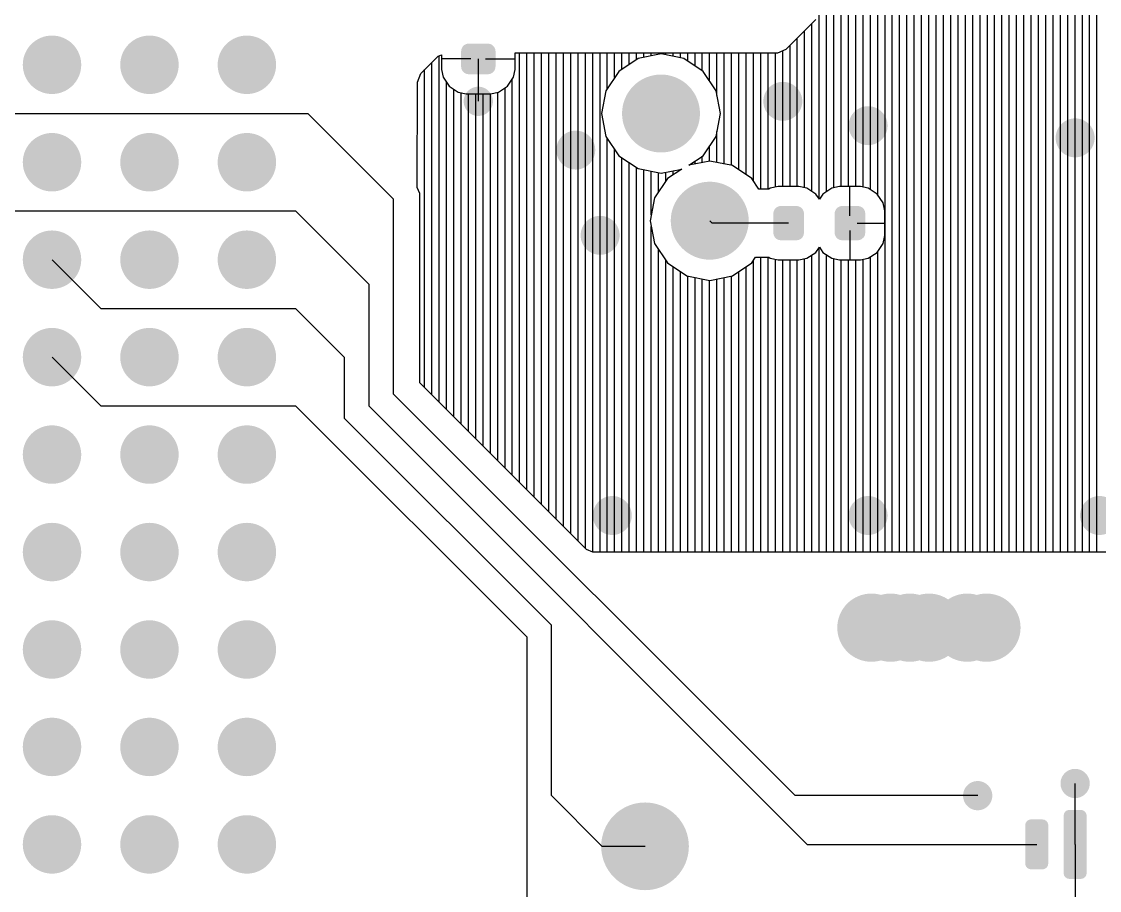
# Model space of a CAD drawing. Extents: x 295 to 953, y 10 to 290.
# Drawn here: x 517.11 to 563.47, y 163.42 to 200.79 of the extents above; entities that cross this region are included whole.
import ezdxf

# ---------------------------------------------------------------- set-up
doc = ezdxf.new("R2010")
doc.units = 0
doc.header["$LTSCALE"] = 5
doc.header["$MEASUREMENT"] = 0
doc.layers.get('0').update_dxf_attribs({"linetype": 'CONTINUOUS', "lineweight": 25})
doc.layers.add('DV-INT-A3_BOT', color=7, linetype='CONTINUOUS')

msp = doc.modelspace()

# ---------------------------------------------------------------- linework, layer by layer
for points, const_width in [([(519.044, 198.932, -1), (517.787, 198.932, -1)], 1.257), ([(523.235, 198.932, -1), (521.978, 198.932, -1)], 1.257), ([(527.426, 198.932, -1), (526.169, 198.932, -1)], 1.257), ([(545.447, 196.837, -1), (543.771, 196.837, -1)], 1.676), ([(537.065, 197.361, -1), (536.436, 197.361, -1)], 0.629), ([(550.267, 197.361, -1), (549.429, 197.361, -1)], 0.838), ([(553.934, 196.313, -1), (553.096, 196.313, -1)], 0.838), ([(562.84, 195.789, -1), (562.002, 195.789, -1)], 0.838), ([(519.044, 194.741, -1), (517.787, 194.741, -1)], 1.257), ([(523.235, 194.741, -1), (521.978, 194.741, -1)], 1.257), ([(527.426, 194.741, -1), (526.169, 194.741, -1)], 1.257), ([(541.361, 195.265, -1), (540.523, 195.265, -1)], 0.838), ([(547.543, 192.227, -1), (545.866, 192.227, -1)], 1.676), ([(542.409, 191.598, -1), (541.57, 191.598, -1)], 0.838), ([(519.044, 190.55, -1), (517.787, 190.55, -1)], 1.257), ([(523.235, 190.55, -1), (521.978, 190.55, -1)], 1.257), ([(527.426, 190.55, -1), (526.169, 190.55, -1)], 1.257), ([(519.044, 186.359, -1), (517.787, 186.359, -1)], 1.257), ([(523.235, 186.359, -1), (521.978, 186.359, -1)], 1.257), ([(527.426, 186.359, -1), (526.169, 186.359, -1)], 1.257), ([(519.044, 182.168, -1), (517.787, 182.168, -1)], 1.257), ([(523.235, 182.168, -1), (521.978, 182.168, -1)], 1.257), ([(527.426, 182.168, -1), (526.169, 182.168, -1)], 1.257), ([(542.933, 179.549, -1), (542.094, 179.549, -1)], 0.838), ([(553.934, 179.549, -1), (553.096, 179.549, -1)], 0.838), ([(563.888, 179.549, -1), (563.049, 179.549, -1)], 0.838), ([(519.044, 177.977, -1), (517.787, 177.977, -1)], 1.257), ([(523.235, 177.977, -1), (521.978, 177.977, -1)], 1.257), ([(527.426, 177.977, -1), (526.169, 177.977, -1)], 1.257), ([(554.391, 174.725, -1), (552.924, 174.725, -1)], 1.467), ([(555.216, 174.725, -1), (553.749, 174.725, -1)], 1.467), ([(556.042, 174.725, -1), (554.575, 174.725, -1)], 1.467), ([(556.868, 174.725, -1), (555.401, 174.725, -1)], 1.467), ([(558.515, 174.725, -1), (557.048, 174.725, -1)], 1.467), ([(559.34, 174.725, -1), (557.873, 174.725, -1)], 1.467), ([(519.044, 173.786, -1), (517.787, 173.786, -1)], 1.257), ([(523.235, 173.786, -1), (521.978, 173.786, -1)], 1.257), ([(527.426, 173.786, -1), (526.169, 173.786, -1)], 1.257), ([(519.044, 169.595, -1), (517.787, 169.595, -1)], 1.257), ([(523.235, 169.595, -1), (521.978, 169.595, -1)], 1.257), ([(527.426, 169.595, -1), (526.169, 169.595, -1)], 1.257), ([(562.735, 168.024, -1), (562.106, 168.024, -1)], 0.629), ([(558.544, 167.5, -1), (557.915, 167.5, -1)], 0.629), ([(544.865, 165.321, -1), (542.979, 165.321, -1)], 1.886), ([(519.044, 165.404, -1), (517.787, 165.404, -1)], 1.257), ([(523.235, 165.404, -1), (521.978, 165.404, -1)], 1.257), ([(527.426, 165.404, -1), (526.169, 165.404, -1)], 1.257)]:
    msp.add_lwpolyline(points, format="xyb", close=True, dxfattribs=dict(const_width=const_width))
for points in [[(537.347, 199.784), (537.267, 199.827), (536.151, 199.784), (536.238, 199.827)], [(537.267, 199.827), (537.247, 199.83), (536.238, 199.827), (536.245, 199.83)], [(537.247, 199.83), (537.164, 199.844), (536.245, 199.83), (536.338, 199.844)], [(537.493, 198.853), (537.493, 199.515), (536.009, 198.853), (536.009, 199.515)], [(537.491, 199.515), (537.477, 199.608), (536.011, 199.515), (536.026, 199.608)], [(537.477, 199.608), (537.472, 199.618), (536.026, 199.608), (536.028, 199.618)], [(537.472, 199.618), (537.432, 199.702), (536.028, 199.618), (536.071, 199.702)], [(537.432, 199.702), (537.423, 199.711), (536.071, 199.702), (536.076, 199.711)], [(537.423, 199.711), (537.359, 199.778), (536.076, 199.711), (536.144, 199.778)], [(537.359, 199.778), (537.347, 199.784), (536.144, 199.778), (536.151, 199.784)], [(537.476, 198.76), (537.491, 198.853), (536.024, 198.76), (536.011, 198.853)], [(537.474, 198.749), (537.476, 198.76), (536.029, 198.749), (536.024, 198.76)], [(537.43, 198.665), (537.474, 198.749), (536.07, 198.665), (536.029, 198.749)], [(537.426, 198.656), (537.43, 198.665), (536.078, 198.656), (536.07, 198.665)], [(537.357, 198.59), (537.426, 198.656), (536.142, 198.59), (536.078, 198.656)], [(537.351, 198.583), (537.357, 198.59), (536.154, 198.583), (536.142, 198.59)], [(537.263, 198.541), (537.351, 198.583), (536.235, 198.541), (536.154, 198.583)], [(537.256, 198.538), (537.263, 198.541), (536.255, 198.538), (536.235, 198.541)], [(537.164, 198.524), (537.256, 198.538), (536.338, 198.524), (536.255, 198.538)], [(550.43, 192.861), (550.43, 192.864), (549.768, 192.861), (549.768, 192.864)], [(553.066, 192.861), (553.066, 192.864), (552.404, 192.861), (552.404, 192.864)], [(550.759, 192.535), (550.745, 192.627), (549.439, 192.535), (549.455, 192.627)], [(550.759, 192.533), (550.759, 192.535), (549.439, 192.533), (549.439, 192.535)], [(550.759, 191.711), (550.759, 192.533), (549.439, 191.711), (549.439, 192.533)], [(550.745, 192.627), (550.74, 192.638), (549.455, 192.627), (549.457, 192.638)], [(550.74, 192.638), (550.699, 192.721), (549.457, 192.638), (549.501, 192.721)], [(550.699, 192.721), (550.69, 192.73), (549.501, 192.721), (549.506, 192.73)], [(550.69, 192.73), (550.626, 192.796), (549.506, 192.73), (549.574, 192.796)], [(550.626, 192.796), (550.613, 192.803), (549.574, 192.796), (549.581, 192.803)], [(550.613, 192.803), (550.534, 192.844), (549.581, 192.803), (549.669, 192.844)], [(550.534, 192.844), (550.512, 192.848), (549.669, 192.844), (549.676, 192.848)], [(550.512, 192.848), (550.43, 192.861), (549.676, 192.848), (549.768, 192.861)], [(553.395, 192.535), (553.381, 192.627), (552.075, 192.535), (552.091, 192.627)], [(553.395, 192.533), (553.395, 192.535), (552.075, 192.533), (552.075, 192.535)], [(553.395, 191.711), (553.395, 192.533), (552.075, 191.711), (552.075, 192.533)], [(553.381, 192.627), (553.376, 192.638), (552.091, 192.627), (552.093, 192.638)], [(553.376, 192.638), (553.336, 192.721), (552.093, 192.638), (552.137, 192.721)], [(553.336, 192.721), (553.326, 192.73), (552.137, 192.721), (552.142, 192.73)], [(553.326, 192.73), (553.263, 192.796), (552.142, 192.73), (552.21, 192.796)], [(553.263, 192.796), (553.25, 192.803), (552.21, 192.796), (552.217, 192.803)], [(553.25, 192.803), (553.17, 192.844), (552.217, 192.803), (552.305, 192.844)], [(553.17, 192.844), (553.148, 192.848), (552.305, 192.844), (552.312, 192.848)], [(553.148, 192.848), (553.066, 192.861), (552.312, 192.848), (552.404, 192.861)], [(550.759, 191.709), (550.759, 191.711), (549.439, 191.709), (549.439, 191.711)], [(550.744, 191.617), (550.759, 191.709), (549.453, 191.617), (549.439, 191.709)], [(550.742, 191.606), (550.744, 191.617), (549.458, 191.606), (549.453, 191.617)], [(550.698, 191.523), (550.742, 191.606), (549.499, 191.523), (549.458, 191.606)], [(550.693, 191.513), (550.698, 191.523), (549.508, 191.513), (549.499, 191.523)], [(550.624, 191.448), (550.693, 191.513), (549.572, 191.448), (549.508, 191.513)], [(553.395, 191.709), (553.395, 191.711), (552.075, 191.709), (552.075, 191.711)], [(553.38, 191.617), (553.395, 191.709), (552.089, 191.617), (552.075, 191.709)], [(553.378, 191.606), (553.38, 191.617), (552.095, 191.606), (552.089, 191.617)], [(553.334, 191.523), (553.378, 191.606), (552.135, 191.523), (552.095, 191.606)], [(553.329, 191.513), (553.334, 191.523), (552.144, 191.513), (552.135, 191.523)], [(553.26, 191.448), (553.329, 191.513), (552.208, 191.448), (552.144, 191.513)], [(550.617, 191.441), (550.624, 191.448), (549.585, 191.441), (549.572, 191.448)], [(550.53, 191.4), (550.617, 191.441), (549.665, 191.4), (549.585, 191.441)], [(550.522, 191.396), (550.53, 191.4), (549.686, 191.396), (549.665, 191.4)], [(550.43, 191.383), (550.522, 191.396), (549.768, 191.383), (549.686, 191.396)], [(550.43, 191.38), (550.43, 191.383), (549.768, 191.38), (549.768, 191.383)], [(553.253, 191.441), (553.26, 191.448), (552.221, 191.441), (552.208, 191.448)], [(553.166, 191.4), (553.253, 191.441), (552.301, 191.4), (552.221, 191.441)], [(553.159, 191.396), (553.166, 191.4), (552.322, 191.396), (552.301, 191.4)], [(553.066, 191.383), (553.159, 191.396), (552.404, 191.383), (552.322, 191.396)], [(553.066, 191.38), (553.066, 191.383), (552.404, 191.38), (552.404, 191.383)], [(561.183, 166.413), (561.121, 166.451), (560.361, 166.413), (560.411, 166.451)], [(561.121, 166.451), (561.106, 166.461), (560.411, 166.451), (560.445, 166.461)], [(561.106, 166.461), (561.023, 166.476), (560.445, 166.461), (560.499, 166.476)], [(561.023, 166.476), (561.017, 166.477), (560.499, 166.476), (560.522, 166.477)], [(562.915, 166.643), (562.914, 166.664), (561.926, 166.643), (561.93, 166.664)], [(562.915, 166.641), (562.915, 166.643), (561.926, 166.641), (561.926, 166.643)], [(562.915, 164.168), (562.915, 166.641), (561.926, 164.168), (561.926, 166.641)], [(562.914, 166.664), (562.895, 166.732), (561.93, 166.664), (561.943, 166.732)], [(562.895, 166.732), (562.889, 166.751), (561.943, 166.732), (561.955, 166.751)], [(562.889, 166.751), (562.845, 166.809), (561.955, 166.751), (561.991, 166.809)], [(562.845, 166.809), (562.834, 166.823), (561.991, 166.809), (562.011, 166.823)], [(562.834, 166.823), (562.77, 166.863), (562.011, 166.823), (562.064, 166.863)], [(562.77, 166.863), (562.757, 166.871), (562.064, 166.863), (562.091, 166.871)], [(562.757, 166.871), (562.668, 166.887), (562.091, 166.871), (562.15, 166.887)], [(562.668, 166.887), (562.668, 166.888), (562.15, 166.887), (562.151, 166.888)], [(562.668, 166.888), (562.668, 166.889), (562.151, 166.888), (562.173, 166.889)], [(562.668, 166.889), (562.668, 166.89), (562.173, 166.889), (562.173, 166.89)], [(561.264, 166.23), (561.263, 166.254), (560.275, 166.23), (560.279, 166.254)], [(561.264, 164.579), (561.264, 166.23), (560.275, 164.579), (560.275, 166.23)], [(561.263, 166.254), (561.244, 166.319), (560.279, 166.254), (560.292, 166.319)], [(561.244, 166.319), (561.238, 166.341), (560.292, 166.319), (560.305, 166.341)], [(561.238, 166.341), (561.196, 166.396), (560.305, 166.341), (560.339, 166.396)], [(561.196, 166.396), (561.183, 166.413), (560.339, 166.396), (560.361, 166.413)], [(561.26, 164.555), (561.264, 164.579), (560.276, 164.555), (560.275, 164.579)], [(561.247, 164.49), (561.26, 164.555), (560.295, 164.49), (560.276, 164.555)], [(561.234, 164.468), (561.247, 164.49), (560.301, 164.468), (560.295, 164.49)], [(561.2, 164.412), (561.234, 164.468), (560.343, 164.412), (560.301, 164.468)], [(561.178, 164.396), (561.2, 164.412), (560.356, 164.396), (560.343, 164.412)], [(561.127, 164.358), (561.178, 164.396), (560.418, 164.358), (560.356, 164.396)], [(561.094, 164.348), (561.127, 164.358), (560.433, 164.348), (560.418, 164.358)], [(561.04, 164.333), (561.094, 164.348), (560.516, 164.333), (560.433, 164.348)], [(561.017, 164.331), (561.04, 164.333), (560.522, 164.331), (560.516, 164.333)], [(562.915, 164.166), (562.915, 164.168), (561.926, 164.166), (561.926, 164.168)], [(562.911, 164.144), (562.915, 164.166), (561.927, 164.144), (561.926, 164.166)], [(562.898, 164.077), (562.911, 164.144), (561.946, 164.077), (561.927, 164.144)], [(562.885, 164.056), (562.898, 164.077), (561.952, 164.056), (561.946, 164.077)], [(562.849, 164), (562.885, 164.056), (561.995, 164), (561.952, 164.056)], [(562.827, 163.984), (562.849, 164), (562.007, 163.984), (561.995, 164)], [(562.776, 163.946), (562.827, 163.984), (562.069, 163.946), (562.007, 163.984)], [(562.741, 163.937), (562.776, 163.946), (562.084, 163.937), (562.069, 163.946)], [(562.689, 163.922), (562.741, 163.937), (562.162, 163.922), (562.084, 163.937)], [(562.668, 163.921), (562.689, 163.922), (562.167, 163.921), (562.162, 163.922)], [(562.668, 163.92), (562.668, 163.921), (562.173, 163.92), (562.167, 163.921)], [(562.668, 163.919), (562.668, 163.92), (562.173, 163.919), (562.173, 163.92)]]:
    msp.add_solid(points)
at = {"layer": 'DV-INT-A3_BOT'}
for p, q in [((560.216, 177.973), (560.216, 219.887)), ((560.531, 177.977), (560.531, 219.887)), ((560.845, 177.977), (560.845, 219.887)), ((561.159, 177.977), (561.159, 219.887)), ((561.474, 177.977), (561.474, 219.887)), ((561.788, 177.977), (561.788, 219.887)), ((562.102, 177.977), (562.102, 219.887)), ((562.416, 177.977), (562.416, 219.887)), ((562.731, 177.977), (562.731, 219.887)), ((563.045, 177.977), (563.045, 219.887)), ((563.359, 177.977), (563.359, 219.887)), ((559.902, 177.973), (559.902, 212.717)), ((554.244, 177.973), (554.244, 212)), ((554.558, 177.973), (554.558, 211.958)), ((554.873, 177.973), (554.873, 211.958)), ((558.645, 177.973), (558.645, 211.958)), ((558.959, 177.973), (558.959, 211.979)), ((559.273, 177.973), (559.273, 212.067)), ((559.588, 177.973), (559.588, 212.281)), ((558.33, 177.973), (558.33, 209.46)), ((555.187, 177.973), (555.187, 208.89)), ((558.016, 177.973), (558.016, 208.731)), ((555.501, 177.973), (555.501, 208.563)), ((555.816, 177.973), (555.816, 208.383)), ((556.13, 177.973), (556.13, 208.324)), ((556.444, 177.973), (556.444, 208.324)), ((556.759, 177.973), (556.759, 208.324)), ((557.073, 177.973), (557.073, 208.324)), ((557.387, 177.973), (557.387, 208.362)), ((557.702, 177.973), (557.702, 208.492)), ((553.615, 193.568), (553.615, 205.395)), ((553.93, 193.342), (553.93, 205.78)), ((551.729, 193.484), (551.729, 205.114)), ((552.044, 193.652), (552.044, 205.114)), ((552.358, 193.702), (552.358, 205.114)), ((552.672, 193.702), (552.672, 205.114)), ((552.987, 193.702), (552.987, 205.122)), ((553.301, 193.677), (553.301, 205.185)), ((551.415, 193.153), (551.415, 201.242)), ((549.999, 199.607), (551.264, 200.873)), ((550.786, 193.652), (550.786, 200.395)), ((551.101, 193.484), (551.101, 200.709)), ((550.472, 193.702), (550.472, 200.081)), ((535.024, 199.301), (535.167, 199.36)), ((535.167, 199.36), (535.167, 198.735)), ((538.331, 198.735), (538.331, 199.452)), ((538.331, 199.452), (549.63, 199.452)), ((538.528, 180.966), (538.528, 199.452)), ((538.842, 180.651), (538.842, 199.452)), ((539.156, 180.337), (539.156, 199.452)), ((539.471, 180.023), (539.471, 199.452)), ((539.785, 179.708), (539.785, 199.452)), ((540.099, 179.394), (540.099, 199.452)), ((540.414, 179.08), (540.414, 199.452)), ((540.728, 178.765), (540.728, 199.452)), ((541.042, 178.451), (541.042, 199.452)), ((541.357, 178.137), (541.357, 199.452)), ((541.671, 177.977), (541.671, 199.452)), ((541.985, 177.973), (541.985, 199.452)), ((542.3, 197.91), (542.3, 199.452)), ((542.614, 198.383), (542.614, 199.452)), ((542.928, 198.74), (542.928, 199.452)), ((543.243, 198.949), (543.243, 199.452)), ((543.557, 199.159), (543.557, 199.452)), ((544.609, 199.398), (543.624, 199.205)), ((543.871, 199.251), (543.871, 199.452)), ((544.186, 199.314), (544.186, 199.452)), ((544.5, 199.377), (544.5, 199.452)), ((545.59, 199.205), (544.609, 199.398)), ((544.814, 199.356), (544.814, 199.452)), ((545.129, 199.293), (545.129, 199.452)), ((545.443, 199.23), (545.443, 199.452)), ((545.757, 199.087), (545.757, 199.452)), ((546.072, 198.878), (546.072, 199.452)), ((546.386, 198.668), (546.386, 199.452)), ((546.7, 198.224), (546.7, 199.452)), ((547.015, 197.608), (547.015, 199.452)), ((547.329, 194.662), (547.329, 199.452)), ((547.643, 194.599), (547.643, 199.452)), ((547.958, 194.41), (547.958, 199.452)), ((548.272, 194.201), (548.272, 199.452)), ((548.586, 193.928), (548.586, 199.452)), ((548.901, 193.589), (548.901, 199.452)), ((549.215, 193.589), (549.215, 199.452)), ((549.529, 193.677), (549.529, 199.452)), ((549.63, 199.452), (549.999, 199.607)), ((549.843, 193.702), (549.843, 199.544)), ((550.158, 193.702), (550.158, 199.766)), ((534.282, 198.559), (535.024, 199.301)), ((534.756, 184.737), (534.756, 199.037)), ((535.07, 184.423), (535.07, 199.322)), ((536.436, 199.184), (535.167, 199.184)), ((536.751, 199.184), (536.751, 197.361)), ((537.065, 199.184), (538.331, 199.184)), ((543.624, 199.205), (542.794, 198.647)), ((546.419, 198.647), (545.59, 199.205)), ((534.131, 198.191), (534.282, 198.559)), ((534.442, 185.052), (534.442, 198.723)), ((535.167, 198.735), (535.238, 198.396)), ((536.751, 198.869), (536.751, 197.683)), ((538.26, 198.396), (538.331, 198.735)), ((542.794, 198.647), (542.237, 197.818)), ((546.977, 197.818), (546.419, 198.647)), ((534.127, 193.652), (534.131, 198.191)), ((535.238, 198.396), (535.493, 198.01)), ((535.385, 184.109), (535.385, 198.17)), ((535.493, 198.01), (535.879, 197.75)), ((537.618, 197.75), (538.004, 198.01)), ((538.004, 198.01), (538.26, 198.396)), ((538.213, 181.28), (538.213, 198.329)), ((535.699, 183.794), (535.699, 197.872)), ((535.879, 197.75), (536.223, 197.683)), ((536.013, 183.48), (536.013, 197.725)), ((536.223, 197.683), (537.275, 197.683)), ((536.328, 183.166), (536.328, 197.683)), ((536.642, 182.851), (536.642, 197.683)), ((536.956, 182.537), (536.956, 197.683)), ((537.27, 182.223), (537.27, 197.683)), ((537.275, 197.683), (537.618, 197.75)), ((537.585, 181.908), (537.585, 197.746)), ((537.899, 181.594), (537.899, 197.943)), ((542.237, 197.818), (542.044, 196.837)), ((547.17, 196.837), (546.977, 197.818)), ((513.176, 196.837), (529.417, 196.837)), ((529.417, 196.837), (533.084, 193.17)), ((542.044, 196.837), (542.237, 195.852)), ((546.977, 195.852), (547.17, 196.837)), ((542.237, 195.852), (542.794, 195.022)), ((542.3, 177.973), (542.3, 195.76)), ((546.419, 195.022), (546.977, 195.852)), ((547.015, 194.725), (547.015, 196.062)), ((542.614, 177.973), (542.614, 195.286)), ((546.7, 194.787), (546.7, 195.445)), ((542.794, 195.022), (543.624, 194.465)), ((542.928, 177.973), (542.928, 194.93)), ((543.243, 177.973), (543.243, 194.72)), ((545.803, 194.611), (546.419, 195.022)), ((546.704, 194.787), (545.803, 194.611)), ((546.072, 194.662), (546.072, 194.792)), ((546.386, 194.725), (546.386, 195.001)), ((547.685, 194.595), (546.704, 194.787)), ((543.557, 177.973), (543.557, 194.511)), ((543.624, 194.465), (544.609, 194.272)), ((543.871, 177.973), (543.871, 194.419)), ((544.186, 192.474), (544.186, 194.356)), ((544.5, 193.459), (544.5, 194.293)), ((544.609, 194.272), (545.506, 194.448)), ((544.814, 193.928), (544.814, 194.314)), ((545.506, 194.448), (544.89, 194.037)), ((545.129, 194.201), (545.129, 194.377)), ((545.443, 194.41), (545.443, 194.44)), ((548.515, 194.037), (547.685, 194.595)), ((544.89, 194.037), (544.332, 193.207)), ((548.817, 193.589), (548.515, 194.037)), ((534.236, 193.396), (534.127, 193.652)), ((534.236, 185.274), (534.236, 193.396)), ((549.244, 193.589), (548.817, 193.589)), ((549.311, 193.631), (549.244, 193.589)), ((549.651, 193.702), (549.311, 193.631)), ((550.543, 193.702), (549.651, 193.702)), ((550.883, 193.631), (550.543, 193.702)), ((551.268, 193.375), (550.883, 193.631)), ((551.419, 193.153), (551.268, 193.375)), ((551.566, 193.375), (551.419, 193.153)), ((551.952, 193.631), (551.566, 193.375)), ((552.291, 193.702), (551.952, 193.631)), ((553.184, 193.702), (552.291, 193.702)), ((552.735, 192.436), (552.735, 193.702)), ((553.523, 193.631), (553.184, 193.702)), ((553.909, 193.375), (553.523, 193.631)), ((554.169, 192.989), (553.909, 193.375)), ((533.084, 193.17), (533.084, 184.788)), ((544.332, 193.207), (544.14, 192.227)), ((554.236, 192.646), (554.169, 192.989)), ((516.32, 192.646), (528.893, 192.646)), ((528.893, 192.646), (532.036, 189.503)), ((554.236, 191.594), (554.236, 192.646)), ((544.14, 192.227), (544.332, 191.242)), ((544.186, 177.973), (544.186, 191.975)), ((546.809, 192.122), (546.704, 192.227)), ((550.099, 192.122), (546.809, 192.122)), ((553.05, 192.122), (554.236, 192.122)), ((552.735, 191.808), (552.735, 190.538)), ((554.169, 191.25), (554.236, 191.594)), ((544.332, 191.242), (544.89, 190.412)), ((551.268, 190.865), (551.419, 191.087)), ((551.415, 177.973), (551.415, 191.087)), ((551.419, 191.087), (551.566, 190.865)), ((553.909, 190.865), (554.169, 191.25)), ((518.415, 190.55), (520.511, 188.455)), ((544.5, 177.973), (544.5, 190.99)), ((548.515, 190.412), (548.678, 190.655)), ((548.678, 190.655), (549.244, 190.655)), ((548.901, 177.973), (548.901, 190.655)), ((549.215, 177.973), (549.215, 190.655)), ((549.244, 190.655), (549.311, 190.609)), ((549.311, 190.609), (549.651, 190.538)), ((549.529, 177.973), (549.529, 190.563)), ((550.543, 190.538), (550.883, 190.609)), ((550.786, 177.973), (550.786, 190.588)), ((550.883, 190.609), (551.268, 190.865)), ((551.101, 177.973), (551.101, 190.756)), ((551.566, 190.865), (551.952, 190.609)), ((551.729, 177.973), (551.729, 190.756)), ((551.952, 190.609), (552.291, 190.538)), ((552.044, 177.973), (552.044, 190.588)), ((553.184, 190.538), (553.523, 190.609)), ((553.301, 177.973), (553.301, 190.563)), ((553.523, 190.609), (553.909, 190.865)), ((553.615, 177.973), (553.615, 190.672)), ((553.93, 177.973), (553.93, 190.898)), ((544.814, 177.973), (544.814, 190.521)), ((544.89, 190.412), (545.72, 189.855)), ((545.129, 177.973), (545.129, 190.249)), ((547.685, 189.855), (548.515, 190.412)), ((548.272, 177.973), (548.272, 190.249)), ((548.586, 177.973), (548.586, 190.521)), ((549.651, 190.538), (550.543, 190.538)), ((549.843, 177.973), (549.843, 190.538)), ((550.158, 177.973), (550.158, 190.538)), ((550.472, 177.973), (550.472, 190.538)), ((552.291, 190.538), (553.184, 190.538)), ((552.358, 177.973), (552.358, 190.538)), ((552.672, 177.973), (552.672, 190.538)), ((552.987, 177.973), (552.987, 190.538)), ((545.443, 177.973), (545.443, 190.039)), ((545.72, 189.855), (546.704, 189.662)), ((545.757, 177.973), (545.757, 189.85)), ((546.072, 177.973), (546.072, 189.788)), ((546.386, 177.973), (546.386, 189.725)), ((546.7, 177.973), (546.7, 189.662)), ((546.704, 189.662), (547.685, 189.855)), ((547.015, 177.973), (547.015, 189.725)), ((547.329, 177.973), (547.329, 189.788)), ((547.643, 177.973), (547.643, 189.85)), ((547.958, 177.973), (547.958, 190.039)), ((532.036, 189.503), (532.036, 184.264)), ((520.511, 188.455), (528.893, 188.455)), ((528.893, 188.455), (530.988, 186.359)), ((518.415, 186.359), (520.511, 184.264)), ((530.988, 186.359), (530.988, 183.74)), ((534.24, 185.257), (534.236, 185.274)), ((541.411, 178.086), (534.24, 185.257)), ((533.084, 184.788), (550.372, 167.5)), ((520.511, 184.264), (528.893, 184.264)), ((528.893, 184.264), (538.846, 174.31)), ((550.895, 165.404), (532.036, 184.264)), ((530.988, 183.74), (539.894, 174.834)), ((541.679, 177.973), (541.411, 178.086)), ((560.325, 177.977), (541.679, 177.973)), ((569.755, 177.977), (560.325, 177.977)), ((539.894, 167.5), (539.894, 174.834)), ((538.846, 146.545), (538.846, 174.31)), ((562.421, 165.404), (562.421, 168.024)), ((539.894, 167.5), (542.069, 165.321)), ((558.23, 167.5), (550.372, 167.5)), ((542.069, 165.321), (543.922, 165.321)), ((550.895, 165.404), (560.769, 165.404)), ((562.421, 165.404), (562.421, 162.785))]:
    msp.add_line(p, q, dxfattribs=at)

doc.saveas('drawing.dxf')
